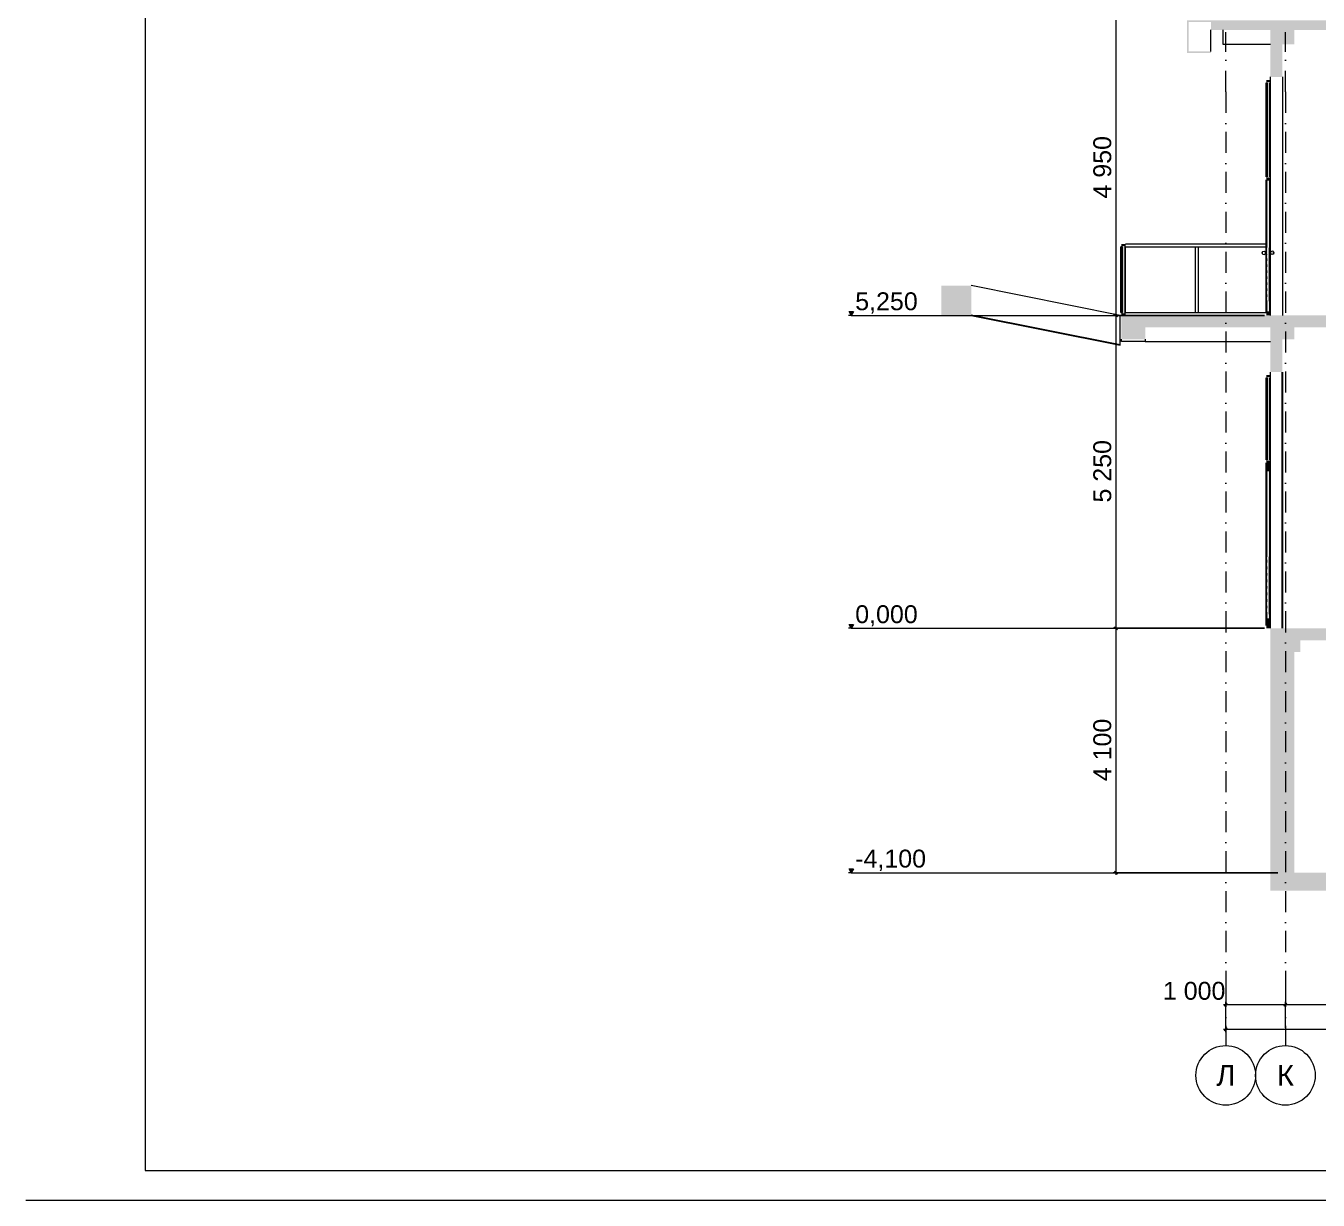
# Model space of a CAD drawing. Header units: millimetres. Extents: x 1499747 to 4341325, y -28481 to 441852.
# Drawn here: x 2426203 to 2447881, y -27675 to -7974 of the extents above; entities that cross this region are included whole.
import ezdxf
from ezdxf.xclip import XClip

# ---------------------------------------------------------------- set-up
doc = ezdxf.new("R2010")
doc.units = ezdxf.units.MM
doc.header["$MEASUREMENT"] = 0
doc.header["$XCLIPFRAME"] = 0
doc.linetypes.add('Штрихпунктирная', pattern=[670.2777624130249, 352.777767181396, -176.388883590699, 0, -141.11111164093])
for name, color, linetype, lineweight in [('2 Разрез_24_0_Ном._пера__7_Ном._пера__7', 7, 'Continuous', 18), ('2 Разрез_24_Витраж где быссейн_Ном._пера__1_Ном._пера__7', 7, 'Continuous', 18), ('2 Разрез_24_Витраж где быссейн_Ном._пера__7', 7, 'Continuous', 18), ('2 Разрез_24_Витражные окна_Ном._пера__1_Ном._пера__7', 7, 'Continuous', 18), ('2 Разрез_24_Витражные окна_Ном._пера__3_Ном._пера__30', 30, 'Continuous', 18), ('2 Разрез_24_Витражные окна_Ном._пера__7', 7, 'Continuous', 18), ('2 Разрез_24_Витражные окна_Ном._пера__92_Ном._пера__233', 233, 'Continuous', 18), ('2 Разрез_24_Выступы_Ном._пера__1_Ном._пера__7', 7, 'Continuous', 18), ('2 Разрез_24_Выступы_Ном._пера__7', 7, 'Continuous', 18), ('2 Разрез_24_Карниз над входом_Ном._пера__1_Ном._пера__7', 7, 'Continuous', 18), ('2 Разрез_24_Карниз над входом_Ном._пера__7', 7, 'Continuous', 18), ('2 Разрез_24_Конструктив - Балки_Ном._пера__10_Ном._пера__134', 134, 'Continuous', 18), ('2 Разрез_24_Конструктив - Балки_Ном._пера__7', 7, 'Continuous', 18), ('2 Разрез_24_Конструктив - Перекрытия_Ном._пера__7', 7, 'Continuous', 18), ('2 Разрез_24_Конструктив - Стены Ненесущие Газоблок_Ном._пера__7', 7, 'Continuous', 18), ('2 Разрез_24_Конструктив - Стены Ненесущие Газоблок_Ном._пера__87_Ном._пера__251', 251, 'Continuous', 18), ('2 Разрез_24_Конструктив - Стены Несущие_Ном._пера__7', 7, 'Continuous', 18), ('2 Разрез_24_Окна Archicad_Ном._пера__87_Ном._пера__251', 251, 'Continuous', 18), ('2 Разрез_24_Размер - ГКЛ перегородки_Ном._пера__1_Ном._пера__7', 7, 'Continuous', 18), ('2 Разрез_24_Размер - Общий_Ном._пера__1_Ном._пера__7', 7, 'Continuous', 18), ('2 Разрез_24_Элемент Модели - Оси_Ном._пера__2_Ном._пера__8', 8, 'Continuous', 18)]:
    doc.layers.add(name, color=color, linetype=linetype, lineweight=lineweight)
doc.layers.add('Чертеж и Рисунок', color=7, linetype='Continuous')
doc.styles.add('СГЕНЕРИР_СТИЛЬ_2', font='arial.ttf')

# ---------------------------------------------------------------- blocks, each defined once
blk = doc.blocks.new('Чертеж_2_24', base_point=(1362000, 29700.00000000029))
at = {"layer": '2 Разрез_24_Витраж где быссейн_Ном._пера__7', "linetype": 'Continuous'}
for points in [[(1338432.971755412, 16008.49188710696), (1338432.971755412, 15993.49188710696), (1338447.971755412, 15993.49188710696), (1338447.971755412, 16043.49188710696), (1338377.971755412, 16043.49188710696), (1338377.971755412, 15993.49188710696), (1338392.971755412, 15993.49188710696), (1338392.971755412, 16008.49188710696)], [(1338432.021755412, 16008.49188710696), (1338393.921755412, 16008.49188710696), (1338393.921755412, 14878.49188710696), (1338432.021755412, 14878.49188710696)], [(1338432.971755412, 14878.49188710696), (1338392.971755412, 14878.49188710696), (1338392.971755412, 14893.49188710696), (1338377.971755412, 14893.49188710696), (1338377.971755412, 14843.49188710696), (1338447.971755412, 14843.49188710696), (1338447.971755412, 14893.49188710696), (1338432.971755412, 14893.49188710696)]]:
    blk.add_hatch(color=256, dxfattribs=at).paths.add_polyline_path(points)
at = {"layer": '2 Разрез_24_Витражные окна_Ном._пера__7', "linetype": 'Continuous'}
for points in [[(1340807.968832811, 18793.49188695795), (1340807.968832811, 18743.49188710696), (1340822.968832662, 18743.49188710696), (1340822.968832662, 18758.49188695796), (1340862.96883296, 18758.49188695796), (1340862.96883296, 18743.49188710696), (1340877.968832811, 18743.49188710696), (1340877.968832811, 18793.49188695795)], [(1340862.018832811, 18758.49188710697), (1340823.918832811, 18758.49188710697), (1340823.918832811, 17153.49188710696), (1340862.018832811, 17153.49188710696)], [(1340807.968832811, 17118.49188710696), (1340822.968832662, 17118.49188710696), (1340822.968832662, 17133.49188695795), (1340823.918833407, 17133.49188695795), (1340823.918833407, 17143.491887554), (1340862.018832215, 17143.491887554), (1340862.018832215, 17133.49188695795), (1340862.96883296, 17133.49188695795), (1340862.96883296, 17118.49188710696), (1340877.968832811, 17118.49188710696), (1340877.968832811, 17168.49188695795), (1340862.96883296, 17168.49188695795), (1340862.96883296, 17153.49188710696), (1340822.968832662, 17153.49188710696), (1340822.968832662, 17168.49188695795), (1340807.968832811, 17168.49188695795)], [(1340862.018832811, 17143.49188710696), (1340823.918832811, 17143.49188710696), (1340823.918832811, 17118.49190349825), (1340862.018832811, 17118.49190349825)], [(1340813.918832581, 17118.49188691811), (1340813.918832581, 17103.49189694173), (1340863.918828972, 17103.49189694173), (1340863.918828972, 17118.49188691811), (1340862.968832914, 17118.49188691811), (1340862.968832914, 17123.49190965395), (1340862.018833132, 17123.49190965395), (1340862.018833132, 17118.4919033094), (1340823.918832605, 17118.4919033094), (1340823.918832605, 17123.49190965395), (1340822.968833567, 17123.49190965395), (1340822.968833567, 17118.49188691811)], [(1340839.918832811, 14913.49188859708), (1340839.918832811, 17103.49190349825), (1340823.918832811, 17103.49190349825), (1340823.918832811, 14913.49188859708)], [(1340868.918832811, 17098.49190349825), (1340868.918832811, 17118.49190349825), (1340863.918832811, 17118.49190349825), (1340863.918832811, 17098.49190349825)], [(1340807.968832811, 14843.49188710696), (1340877.968832811, 14843.49188710696), (1340877.968832811, 14893.49188695795), (1340862.96883296, 14893.49188695795), (1340862.96883296, 14878.49188710696), (1340822.968832662, 14878.49188710696), (1340822.968832662, 14893.49188695795), (1340807.968832811, 14893.49188695795)], [(1340813.918832811, 14893.49188204057), (1340863.918828937, 14893.49188204057), (1340863.918828937, 14913.49189539202), (1340813.918832811, 14913.49189539202)], [(1340862.018832811, 14878.49189157732), (1340862.018832811, 14893.49188859708), (1340823.918832811, 14893.49188859708), (1340823.918832811, 14878.49189157732)], [(1340807.971746366, 13843.49189440854), (1340807.971746366, 13793.49189455755), (1340822.971746217, 13793.49189455755), (1340822.971746217, 13808.49189440854), (1340862.971746515, 13808.49189440854), (1340862.971746515, 13793.49189455755), (1340877.971746366, 13793.49189455755), (1340877.971746366, 13843.49189440854)], [(1340862.021746366, 13808.49188630765), (1340823.921746365, 13808.49188630765), (1340823.921746365, 12403.49191627367), (1340862.021746366, 12403.49191627367)], [(1340807.971746366, 12418.49192302756), (1340807.971746366, 12368.49192317657), (1340822.971746217, 12368.49192317657), (1340822.971746217, 12383.49192302756), (1340862.971746515, 12383.49192302756), (1340862.971746515, 12368.49192317657), (1340877.971746366, 12368.49192317657), (1340877.971746366, 12418.49192302756), (1340862.971746515, 12418.49192302756), (1340862.971746515, 12403.49192317657), (1340822.971746217, 12403.49192317657), (1340822.971746217, 12418.49192302756)], [(1340863.921746365, 12348.49191100011), (1340863.921746365, 12368.49191100011), (1340813.921746365, 12368.49191100011), (1340813.921746365, 12348.49191100011)], [(1340862.021746366, 12383.4919349953), (1340823.921746365, 12383.4919349953), (1340823.921746365, 12368.49191100011), (1340862.021746366, 12368.49191100011)], [(1340868.921746365, 12323.49191100011), (1340868.921746365, 12368.49191100011), (1340863.921746365, 12368.49191100011), (1340863.921746365, 12323.49191100011)], [(1340863.921746365, 12228.49191100011), (1340863.921746365, 12348.49191100011), (1340813.921746365, 12348.49191100011), (1340813.921746365, 12228.49191100011)], [(1340839.921746365, 9763.491877187196), (1340839.921746365, 12228.49191100011), (1340823.921746365, 12228.49191100011), (1340823.921746365, 9763.491877187196)], [(1340863.921746365, 9763.491877187196), (1340813.921746365, 9763.491877187196), (1340813.921746365, 9643.491877187196), (1340863.921746365, 9643.491877187196)], [(1340807.971746366, 9643.49189440854), (1340807.971746366, 9593.491894557552), (1340877.971746366, 9593.491894557552), (1340877.971746366, 9643.49189440854), (1340862.971746515, 9643.49189440854), (1340862.971746515, 9628.491894557552), (1340822.971746217, 9628.491894557552), (1340822.971746217, 9643.49189440854)], [(1340862.021746366, 9628.491894915289), (1340862.021746366, 9643.491877187196), (1340823.921746365, 9643.491877187196), (1340823.921746365, 9628.491894915289)]]:
    blk.add_hatch(color=256, dxfattribs=at).paths.add_polyline_path(points)
at = {"layer": '2 Разрез_24_Выступы_Ном._пера__7', "linetype": 'Continuous'}
blk.add_hatch(color=256, dxfattribs=at).paths.add_polyline_path([(1339477.971751859, 19793.49190225012), (1339477.971751859, 19243.49186498126), (1339877.971754377, 19243.49186498126), (1339877.971754377, 19270.99189143164), (1339504.638403942, 19270.99189143164), (1339504.638403942, 19765.99187579974), (1339877.971754377, 19765.99187579974), (1339877.971754377, 19793.49190225012)])
at = {"layer": '2 Разрез_24_Карниз над входом_Ном._пера__7', "linetype": 'Continuous'}
blk.add_hatch(color=256, dxfattribs=at).paths.add_polyline_path([(1335857.962836988, 14843.49188710696), (1335857.962836988, 15343.49188710696), (1335357.962836988, 15343.49188710696), (1335357.962836988, 14843.49188710696)])
at = {"layer": '2 Разрез_24_Конструктив - Балки_Ном._пера__7', "linetype": 'Continuous'}
for points in [[(1340877.971687664, 19393.49189664371), (1341277.971754421, 19393.49189664371), (1341277.971754421, 19633.49187709337), (1340877.971687664, 19633.49187709337)], [(1338377.971755412, 14643.49188710696), (1338377.971755412, 14443.49188709214), (1338777.971755412, 14443.49188709305), (1338777.971755412, 14643.49188710696)], [(1340877.971687664, 14443.49188710494), (1341277.971753232, 14443.49188710494), (1341277.971753232, 14643.49188412588), (1340877.971687664, 14643.49188412588)], [(1340877.971687664, 9393.491887404973), (1340877.971687664, 9193.491887106964), (1341377.971818795, 9193.491887106964), (1341377.971818795, 9393.491887404973)]]:
    blk.add_hatch(color=256, dxfattribs=at).paths.add_polyline_path(points)
at = {"layer": '2 Разрез_24_Конструктив - Перекрытия_Ном._пера__7', "linetype": 'Continuous'}
for points in [[(1348602.97175541, 19793.49183973926), (1339877.975316193, 19793.49183973926), (1339877.975316193, 19633.49183760949), (1348602.97175541, 19633.49183760949)], [(1338377.971755412, 14643.49184538355), (1348602.971755411, 14643.49184538355), (1348602.971755411, 14843.49191169376), (1338377.971755412, 14843.49191169376)], [(1340877.971687664, 9393.491887486947), (1348602.971755411, 9393.491887486947), (1348602.971755411, 9593.491928356481), (1340877.971687664, 9593.491928356481)], [(1340877.971715277, 5193.491887106964), (1370227.97175541, 5193.491887106964), (1370227.97175541, 5493.491887106968), (1340877.971715277, 5493.491887106968)]]:
    blk.add_hatch(color=256, dxfattribs=at).paths.add_polyline_path(points)
at = {"layer": '2 Разрез_24_Конструктив - Стены Ненесущие Газоблок_Ном._пера__7', "linetype": 'Continuous'}
for points in [[(1340877.971695826, 19393.49190498838), (1340877.971695826, 18843.49186922555), (1341077.971364613, 18843.49186922555), (1341077.971290852, 19393.49190498838)], [(1340877.971720139, 14443.49190498838), (1340877.971720139, 13893.49186922555), (1341077.971692165, 13893.49186922555), (1341077.971692165, 14443.49190498838)]]:
    blk.add_hatch(color=256, dxfattribs=at).paths.add_polyline_path(points)
at = {"layer": '2 Разрез_24_Конструктив - Стены Несущие_Ном._пера__7', "linetype": 'Continuous'}
blk.add_hatch(color=256, dxfattribs=at).paths.add_polyline_path([(1340877.971687664, 9193.491860284848), (1340877.971687664, 5493.49191392908), (1341277.971824916, 5493.49191392908), (1341277.971824916, 9193.491860284848)])
at = {"layer": '2 Разрез_24_Размер - ГКЛ перегородки_Ном._пера__1_Ном._пера__7', "linetype": 'Continuous'}
for points in [[(1333844.864793516, 14843.49188710696), (1333881.114793516, 14905.99188710696), (1333808.614793516, 14905.99188710696)], [(1333844.864793516, 9593.491887106964), (1333881.114793516, 9655.991887106964), (1333808.614793516, 9655.991887106964)], [(1333844.864793516, 5493.491887106968), (1333881.114793516, 5555.991887106968), (1333808.614793516, 5555.991887106968)]]:
    blk.add_hatch(color=256, dxfattribs=at).paths.add_polyline_path(points)
at = {"layer": '2 Разрез_24_0_Ном._пера__7_Ном._пера__7', "linetype": 'Continuous', "flags": 128}
for points in [[(1320000, 59400.00000000056), (1320000, 1.455191522836685e-11)], [(1320000, 1.818989403545856e-11), (1404000, 1.818989403545856e-11)]]:
    blk.add_lwpolyline(points, dxfattribs=at)
blk.add_lwpolyline([(1322000, 58900.00000000056), (1322000, 500.0000000000218), (1403500, 500.0000000000218), (1403500, 58900.00000000056)], close=True, dxfattribs=at)
at = {"layer": '2 Разрез_24_Витраж где быссейн_Ном._пера__1_Ном._пера__7', "linetype": 'Continuous'}
for p, q in [((1338447.971755412, 16043.49188710696), (1339645.534002711, 16043.49188710696)), ((1339645.534002711, 16043.49188710696), (1340807.968832811, 16043.49188710696)), ((1338377.971755413, 15993.49188710696), (1338370.547234701, 15993.49188710696)), ((1338370.547234701, 14893.49188710696), (1338370.547234701, 15993.49188710696)), ((1338377.971755412, 14893.49188710696), (1338377.971755412, 15993.49188710696)), ((1338393.921755412, 15993.49188710696), (1338392.971755412, 15993.49188710696)), ((1338392.971755412, 15993.49188710696), (1338392.971755412, 14893.49188710696)), ((1338432.971755412, 15993.49188710696), (1338432.021755412, 15993.49188710696)), ((1338432.971755412, 15993.49188710696), (1338432.971755412, 14893.49188710696)), ((1338447.971755412, 15993.49188710696), (1339620.534006262, 15993.49188710696)), ((1338447.971755412, 14893.49188710696), (1338447.971755412, 15993.49188710696)), ((1339620.534006262, 15993.49188710696), (1339645.534002711, 15993.49188710696)), ((1339620.534006262, 14893.49188710696), (1339620.534006262, 15993.49188710696)), ((1339645.534002711, 15993.49188710696), (1339670.533999159, 15993.49188710696)), ((1339670.533999159, 15993.49188710696), (1340807.968832811, 15993.49188710696)), ((1339670.533999159, 14893.49188710696), (1339670.533999159, 15993.49188710696)), ((1338370.547234701, 14893.49188710696), (1338377.971755412, 14893.49188710696)), ((1338392.971755412, 14893.49188710696), (1338393.921755412, 14893.49188710696)), ((1338432.021755412, 14893.49188710696), (1338432.971755412, 14893.49188710696)), ((1338447.971755412, 14893.49188710696), (1339620.534006262, 14893.49188710696)), ((1339620.534006262, 14893.49188710696), (1339645.534002711, 14893.49188710696)), ((1339645.534002711, 14893.49188710696), (1339670.533999159, 14893.49188710696)), ((1339670.533999159, 14893.49188710696), (1340807.968832811, 14893.49188710696))]:
    blk.add_line(p, q, dxfattribs=at)
at = {"layer": '2 Разрез_24_Витражные окна_Ном._пера__1_Ном._пера__7', "linetype": 'Continuous'}
for p, q in [((1340807.968832811, 17168.49188710758), (1340807.968832811, 18743.49188710697)), ((1340822.968832811, 18743.49188710697), (1340822.968832811, 17168.49188710661)), ((1340862.968832811, 18743.49188710697), (1340862.968832811, 17168.49188710659)), ((1340877.968832811, 17168.49188710685), (1340877.968832811, 18743.49188710697)), ((1340807.968832811, 15920.49188859752), (1340807.968832811, 17118.49188710663)), ((1340813.918832811, 17103.49190349825), (1340813.918832811, 16922.06193052584)), ((1340863.918832811, 17098.49190349825), (1340863.918832811, 16935.85283313631)), ((1340868.918832811, 17098.49190349825), (1340868.918832811, 15920.49188859752)), ((1340877.968832811, 15908.49188859694), (1340877.968832811, 17118.49188710725)), ((1340813.918832811, 16860.08347730355), (1340813.918832811, 16821.34694403963)), ((1340813.918832811, 16759.36849081735), (1340813.918832811, 16720.63195755342)), ((1340813.918832811, 16658.65350433114), (1340813.918832811, 16619.91697106721)), ((1340813.918832811, 16557.93851784493), (1340813.918832811, 16519.20198458101)), ((1340813.918832811, 16457.22353135872), (1340813.918832811, 16418.4869980948)), ((1340813.918832811, 16356.50854487252), (1340813.918832811, 16317.77201160859)), ((1340813.918832811, 16255.79355838631), (1340813.918832811, 16217.05702512238)), ((1340813.918832811, 16155.0785719001), (1340813.918832811, 16116.34203863618)), ((1340737.205629376, 15893.49188859708), (1340740.134561564, 15900.56295640895)), ((1340740.134561564, 15886.42082078522), (1340737.205629376, 15893.49188859708)), ((1340740.134561564, 15900.56295640895), (1340746.643594154, 15903.25908598561)), ((1340746.643594153, 15883.7246912089), (1340740.134561564, 15886.42082078522)), ((1340746.643594154, 15909.75879128266), (1340748.693847534, 15914.71687387387)), ((1340746.643594154, 15904.99432579495), (1340746.643594154, 15909.75879128266)), ((1340746.643594154, 15893.49188859708), (1340746.643594154, 15904.99432579495)), ((1340746.643594154, 15881.98945139921), (1340746.643594154, 15893.49188859708)), ((1340746.643594154, 15877.22498591151), (1340746.643594154, 15881.98945139921)), ((1340746.643594154, 15877.22498591151), (1340748.693847534, 15872.26690332029)), ((1340748.693847534, 15914.71687387387), (1340773.841561686, 15923.25112578781)), ((1340748.693847534, 15872.26690332029), (1340773.841561686, 15863.73265140635)), ((1340773.841561686, 15923.25112578781), (1340795.918832811, 15908.49188859708)), ((1340773.841561686, 15863.73265140635), (1340795.918832811, 15878.49188859708)), ((1340795.938832811, 15904.09849031488), (1340795.938832811, 15908.49188859708)), ((1340795.938832811, 15908.49188859708), (1340803.818832811, 15908.49188859708)), ((1340795.938832811, 15893.49188859708), (1340795.938832811, 15904.09849031488)), ((1340795.938832811, 15882.88528687928), (1340795.938832811, 15893.49188859708)), ((1340795.938832811, 15878.49188859708), (1340795.938832811, 15882.88528687928)), ((1340795.938832811, 15878.49188859708), (1340803.818832811, 15878.49188859708)), ((1340803.918832811, 15912.58377168912), (1340803.918832811, 15920.49188859708)), ((1340803.918832811, 15893.49188859708), (1340803.918832811, 15912.58377168912)), ((1340803.918832811, 15874.40000550505), (1340803.918832811, 15893.49188859708)), ((1340803.918832811, 15866.49188859708), (1340803.918832811, 15874.40000550505)), ((1340804.018832811, 15920.49188859708), (1340813.918832811, 15920.49188859708)), ((1340804.018832811, 15866.49188859708), (1340813.918832811, 15866.49188859708)), ((1340807.968832811, 14893.49188710696), (1340807.968832811, 15866.49188859663)), ((1340813.918832811, 16032.99739091756), (1340813.918832811, 15983.98640117778)), ((1340813.918832811, 15893.49188859708), (1340813.918832811, 15912.58377168912)), ((1340813.918832811, 15874.40000550505), (1340813.918832811, 15893.49188859708)), ((1340813.918832811, 15866.49188859708), (1340813.918832811, 15874.40000550505)), ((1340813.918832811, 15866.49188859663), (1340813.918832811, 15861.90522019523)), ((1340863.918832811, 16039.12376463503), (1340863.918832811, 15977.86002746031)), ((1340873.818832811, 15920.49188859708), (1340863.918832811, 15920.49188859708)), ((1340873.818832811, 15866.49188859708), (1340863.918832811, 15866.49188859708)), ((1340868.918832811, 15866.4918885971), (1340868.918832811, 14893.49188859708)), ((1340873.918832811, 15912.58377168912), (1340873.918832811, 15920.49188859708)), ((1340873.918832811, 15893.49188859708), (1340873.918832811, 15912.58377168912)), ((1340873.918832811, 15874.40000550505), (1340873.918832811, 15893.49188859708)), ((1340873.918832811, 15866.49188859708), (1340873.918832811, 15874.40000550505)), ((1340881.898832811, 15908.49188859708), (1340874.018832811, 15908.49188859708)), ((1340881.898832811, 15878.49188859708), (1340874.018832811, 15878.49188859708)), ((1340877.968832811, 14893.49188710696), (1340877.968832811, 15878.49188859811)), ((1340881.898832811, 15904.09849031488), (1340881.898832811, 15908.49188859708)), ((1340881.898832811, 15893.49188859708), (1340881.898832811, 15904.09849031488)), ((1340881.898832811, 15882.88528687928), (1340881.898832811, 15893.49188859708)), ((1340881.898832811, 15878.49188859708), (1340881.898832811, 15882.88528687928)), ((1340903.996103936, 15923.25112578781), (1340881.918832811, 15908.49188859708)), ((1340903.996103936, 15863.73265140635), (1340881.918832811, 15878.49188859708)), ((1340929.143818088, 15914.71687387387), (1340903.996103936, 15923.25112578781)), ((1340929.143818088, 15872.26690332029), (1340903.996103936, 15863.73265140635)), ((1340931.194071468, 15909.75879128266), (1340929.143818088, 15914.71687387387)), ((1340931.194071468, 15877.22498591151), (1340929.143818088, 15872.26690332029)), ((1340931.194071468, 15904.99432579495), (1340931.194071468, 15909.75879128266)), ((1340931.194071468, 15893.49188859708), (1340931.194071468, 15904.99432579495)), ((1340937.703104059, 15900.56295640895), (1340931.194071468, 15903.25908598599)), ((1340931.194071468, 15881.98945139921), (1340931.194071468, 15893.49188859708)), ((1340931.194071469, 15883.72469120885), (1340937.703104059, 15886.42082078522)), ((1340931.194071468, 15877.22498591151), (1340931.194071468, 15881.98945139921)), ((1340940.632036247, 15893.49188859708), (1340937.703104059, 15900.56295640895)), ((1340937.703104059, 15886.42082078522), (1340940.632036247, 15893.49188859708)), ((1340813.918832811, 15799.92676697295), (1340813.918832811, 15761.19023370903)), ((1340813.918832811, 15699.21178048674), (1340813.918832811, 15660.47524722282)), ((1340813.918832811, 15598.49679400054), (1340813.918832811, 15559.76026073661)), ((1340813.918832811, 15497.78180751433), (1340813.918832811, 15459.0452742504)), ((1340813.918832811, 15397.06682102812), (1340813.918832811, 15358.33028776419)), ((1340813.918832811, 15296.35183454191), (1340813.918832811, 15257.61530127799)), ((1340813.918832811, 15195.6368480557), (1340813.918832811, 15156.90031479178)), ((1340813.918832811, 15094.9218615695), (1340813.918832811, 14913.49188859708)), ((1340863.918832811, 15081.13095895902), (1340863.918832811, 14913.49188859717)), ((1340807.971746365, 12418.4919231769), (1340807.971746365, 13793.49189455755)), ((1340822.971746365, 13793.49189455755), (1340822.971746365, 12418.4919231766)), ((1340862.971746365, 13793.49189455755), (1340862.971746365, 12418.49192317658)), ((1340877.971746365, 12418.49192317633), (1340877.971746365, 13793.49189455755)), ((1340807.971746365, 9643.491894557552), (1340807.971746365, 12368.49192317663)), ((1340877.971746365, 9643.491894557552), (1340877.971746365, 12368.49192317653)), ((1340813.921746365, 12228.49191100011), (1340813.921746365, 10793.94299591597)), ((1340863.921746365, 12228.49191100011), (1340863.921746365, 12159.77098304313)), ((1340868.921746365, 12323.49191100011), (1340868.921746365, 9643.491877187196)), ((1340863.921746365, 11198.04079227133), (1340863.921746365, 10793.94299591597)), ((1340813.921746365, 10740.50222301292), (1340813.921746365, 10698.30951740424)), ((1340813.921746365, 10630.80118843035), (1340813.921746365, 10588.60848282167)), ((1340813.921746365, 10521.10015384777), (1340813.921746365, 10478.9074482391)), ((1340813.921746365, 10411.39911926521), (1340813.921746365, 10369.20641365652)), ((1340813.921746365, 10301.69808468263), (1340813.921746365, 10259.50537907395)), ((1340813.921746365, 10191.99705010006), (1340813.921746365, 10149.80434449137)), ((1340813.921746365, 10082.29601551749), (1340813.921746365, 10040.10330990881)), ((1340813.921746365, 9972.594980934915), (1340813.921746365, 9930.402275326229)), ((1340813.921746365, 9862.893946352342), (1340813.921746365, 9763.491877187196)), ((1340863.921746365, 9832.212805144172), (1340863.921746365, 9763.491877187196))]:
    blk.add_line(p, q, dxfattribs=at)
at = {"layer": '2 Разрез_24_Витражные окна_Ном._пера__3_Ном._пера__30', "linetype": 'Continuous'}
for p, q in [((1340863.921746365, 12159.77098304313), (1340863.921746365, 11198.04079227133)), ((1340813.921746365, 12129.08984183496), (1340813.921746365, 12061.58151286107)), ((1340813.921746365, 12019.38880725239), (1340813.921746365, 11951.8804782785)), ((1340813.921746365, 11909.68777266981), (1340813.921746365, 11842.17944369592)), ((1340813.921746365, 11799.98673808724), (1340813.921746365, 11732.47840911335)), ((1340813.921746365, 11690.28570350467), (1340813.921746365, 11622.77737453078)), ((1340813.921746365, 11580.5846689221), (1340813.921746365, 11513.07633994821)), ((1340813.921746365, 11470.88363433953), (1340813.921746365, 11403.37530536563)), ((1340813.921746365, 11361.18259975695), (1340813.921746365, 11293.67427078306)), ((1340813.921746365, 11251.48156517438), (1340813.921746365, 11198.04079227134)), ((1340813.921746365, 10740.50222301292), (1340813.921746365, 10793.94299591597)), ((1340813.921746365, 10630.80118843035), (1340813.921746365, 10698.30951740424)), ((1340863.921746365, 9832.212805144172), (1340863.921746365, 10793.94299591597)), ((1340813.921746365, 10521.10015384777), (1340813.921746365, 10588.60848282167)), ((1340813.921746365, 10411.39911926521), (1340813.921746365, 10478.9074482391)), ((1340813.921746365, 10301.69808468263), (1340813.921746365, 10369.20641365652)), ((1340813.921746365, 10191.99705010006), (1340813.921746365, 10259.50537907395)), ((1340813.921746365, 10082.29601551749), (1340813.921746365, 10149.80434449137)), ((1340813.921746365, 9972.594980934915), (1340813.921746365, 10040.10330990881)), ((1340813.921746365, 9862.893946352342), (1340813.921746365, 9930.402275326229))]:
    blk.add_line(p, q, dxfattribs=at)
at = {"layer": '2 Разрез_24_Витражные окна_Ном._пера__92_Ном._пера__233', "linetype": 'Continuous'}
for p, q in [((1340813.918832811, 16922.06193052584), (1340813.918832811, 16860.08347730355)), ((1340863.918832811, 16935.85283313631), (1340863.918832811, 16039.12376463503)), ((1340813.918832811, 16821.34694403963), (1340813.918832811, 16759.36849081735)), ((1340813.918832811, 16720.63195755342), (1340813.918832811, 16658.65350433114)), ((1340813.918832811, 16619.91697106721), (1340813.918832811, 16557.93851784493)), ((1340813.918832811, 16519.20198458101), (1340813.918832811, 16457.22353135872)), ((1340813.918832811, 16418.4869980948), (1340813.918832811, 16356.50854487252)), ((1340813.918832811, 16317.77201160859), (1340813.918832811, 16255.79355838631)), ((1340813.918832811, 16217.05702512238), (1340813.918832811, 16155.0785719001)), ((1340813.918832811, 16116.34203863618), (1340813.918832811, 16070.47034926995)), ((1340813.918832811, 16070.47034926995), (1340813.918832811, 16032.99739091756)), ((1340813.918832811, 15946.51344282538), (1340813.918832811, 15983.98640117778)), ((1340813.918832811, 15900.64175345916), (1340813.918832811, 15946.51344282538)), ((1340813.918832811, 15799.92676697295), (1340813.918832811, 15861.90522019523)), ((1340863.918832811, 15081.13095895902), (1340863.918832811, 15977.86002746031)), ((1340813.918832811, 15699.21178048674), (1340813.918832811, 15761.19023370902)), ((1340813.918832811, 15598.49679400054), (1340813.918832811, 15660.47524722282)), ((1340813.918832811, 15497.78180751433), (1340813.918832811, 15559.76026073661)), ((1340813.918832811, 15397.06682102812), (1340813.918832811, 15459.0452742504)), ((1340813.918832811, 15296.35183454191), (1340813.918832811, 15358.33028776419)), ((1340813.918832811, 15195.6368480557), (1340813.918832811, 15257.61530127799)), ((1340813.918832811, 15094.9218615695), (1340813.918832811, 15156.90031479178))]:
    blk.add_line(p, q, dxfattribs=at)
at = {"layer": '2 Разрез_24_Выступы_Ном._пера__1_Ном._пера__7', "linetype": 'Continuous'}
blk.add_line((1339877.971755417, 19270.99188047351), (1339877.971755417, 19633.49188710697), dxfattribs=at)
at = {"layer": '2 Разрез_24_Карниз над входом_Ном._пера__1_Ном._пера__7', "linetype": 'Continuous'}
for p, q in [((1338357.962836988, 14843.49188710696), (1335857.962836988, 15343.49188710696)), ((1338357.962836988, 14348.88699428847), (1335857.962836988, 14848.88699428846)), ((1335857.962836988, 14843.49188710696), (1338357.962836988, 14343.49188710696)), ((1338357.962836988, 14348.88699428847), (1338357.962836988, 14843.49188710696)), ((1338357.962836988, 14343.49188710696), (1338357.962836988, 14348.88699428847))]:
    blk.add_line(p, q, dxfattribs=at)
at = {"layer": '2 Разрез_24_Конструктив - Балки_Ном._пера__10_Ном._пера__134', "linetype": 'Continuous'}
for p, q in [((1340077.971755417, 19633.49188710697), (1340077.971755417, 19393.49188710697)), ((1340077.971755417, 19393.49188710697), (1340877.971687664, 19393.49188710697)), ((1338377.971755412, 14403.49188710696), (1338377.971755412, 14443.49188709215)), ((1338777.971755412, 14403.49188710696), (1338377.971755412, 14403.49188710696)), ((1338777.971755412, 14443.49188709304), (1338777.971755412, 14403.49188710696)), ((1338777.971755412, 14403.49188710696), (1340877.971687664, 14403.49188710696))]:
    blk.add_line(p, q, dxfattribs=at)
at = {"layer": '2 Разрез_24_Конструктив - Стены Ненесущие Газоблок_Ном._пера__87_Ном._пера__251', "linetype": 'Continuous'}
for p, q in [((1340877.971687599, 18793.49188710696), (1340877.971687599, 18843.49186448175)), ((1341077.971687599, 18843.49188710694), (1341077.971687599, 14843.49188710696)), ((1340877.971687599, 13843.49175743517), (1340877.971687599, 13893.49179762194)), ((1340879.471687679, 9593.491887106964), (1340879.471687679, 13893.49188710698)), ((1341076.471687679, 9593.491887106964), (1341076.471687679, 13893.49188710698)), ((1341077.971687599, 13893.49188710698), (1341077.971687599, 9593.491887106964))]:
    blk.add_line(p, q, dxfattribs=at)
at = {"layer": '2 Разрез_24_Окна Archicad_Ном._пера__87_Ном._пера__251', "linetype": 'Continuous'}
for p, q in [((1340878.664443804, 15908.49188859694), (1340878.664443804, 18843.49188710696)), ((1341077.278905914, 18843.49188710696), (1341077.278905914, 14843.49188710696)), ((1340878.664443804, 14843.49188710696), (1340878.664443804, 15878.49188859811))]:
    blk.add_line(p, q, dxfattribs=at)
at = {"layer": '2 Разрез_24_Размер - ГКЛ перегородки_Ном._пера__1_Ном._пера__7', "linetype": 'Continuous'}
for p, q in [((1333844.864793516, 14843.49188710696), (1333797.989793516, 14843.49188710696)), ((1333844.864793516, 14843.49188710696), (1333808.614793516, 14905.99188710696)), ((1333808.614793516, 14905.99188710696), (1333881.114793516, 14905.99188710696)), ((1333881.114793516, 14905.99188710696), (1333844.864793516, 14843.49188710696)), ((1333844.864793516, 14843.49188710696), (1340777.968832811, 14843.49188710696)), ((1333844.864793516, 9593.491887106964), (1333797.989793516, 9593.491887106964)), ((1333844.864793516, 9593.491887106964), (1333808.614793516, 9655.991887106964)), ((1333808.614793516, 9655.991887106964), (1333881.114793516, 9655.991887106964)), ((1333881.114793516, 9655.991887106964), (1333844.864793516, 9593.491887106964)), ((1333844.864793516, 9593.491887106964), (1340777.971687691, 9593.491887106964)), ((1333844.864793516, 5493.491887106968), (1333797.989793516, 5493.491887106968)), ((1333844.864793516, 5493.491887106968), (1333808.614793516, 5555.991887106968)), ((1333808.614793516, 5555.991887106968), (1333881.114793516, 5555.991887106968)), ((1333881.114793516, 5555.991887106968), (1333844.864793516, 5493.491887106968)), ((1333844.864793516, 5493.491887106968), (1341002.971877133, 5493.491887106968)), ((1340090.471755416, 3279.994711932213), (1340127.971755416, 3279.994711932213)), ((1340152.971755416, 3304.994711932217), (1340102.971755416, 3254.994711932217)), ((1340127.971755416, 2893.491887106964), (1340127.971755416, 3326.869711932213)), ((1340127.971755416, 3279.994711932213), (1341127.971755416, 3279.994711932213)), ((1341152.971755416, 3304.994711932217), (1341102.971755416, 3254.994711932217)), ((1341152.971755416, 3304.994711932217), (1341102.971755416, 3254.994711932217)), ((1341127.971755416, 2893.491887106964), (1341127.971755416, 3326.869711932213)), ((1341127.971755416, 2893.491887106964), (1341127.971755416, 3326.869711932213)), ((1341127.971755416, 3279.994711932213), (1345627.971755416, 3279.994711932213)), ((1340090.471755416, 2867.354639373687), (1340127.971755416, 2867.354639373687)), ((1340152.971755416, 2892.354639373687), (1340102.971755416, 2842.354639373683)), ((1340127.971755416, 2820.479639373687), (1340127.971755416, 2914.229639373687)), ((1340127.971755416, 2867.354639373687), (1370027.971755416, 2867.354639373687))]:
    blk.add_line(p, q, dxfattribs=at)
at = {"layer": '2 Разрез_24_Размер - Общий_Ном._пера__1_Ном._пера__7', "linetype": 'Continuous'}
for p, q in [((1338288.278256194, 14843.49188710696), (1338288.278256194, 19793.49188710696)), ((1340777.968832811, 14843.49188710696), (1338241.403256194, 14843.49188710696)), ((1340777.968832811, 14843.49188710696), (1338241.403256194, 14843.49188710696)), ((1338263.278256194, 14868.49188710697), (1338313.278256194, 14818.49188710696)), ((1338263.278256194, 14868.49188710697), (1338313.278256194, 14818.49188710696)), ((1338288.278256194, 9593.491887106964), (1338288.278256194, 14843.49188710696)), ((1340777.971687691, 9593.491887106964), (1338241.403256194, 9593.491887106964)), ((1340777.971687691, 9593.491887106964), (1338241.403256194, 9593.491887106964)), ((1338263.278256194, 9618.491887106968), (1338313.278256194, 9568.491887106968)), ((1338263.278256194, 9618.491887106968), (1338313.278256194, 9568.491887106968)), ((1338288.278256194, 5493.491887106964), (1338288.278256194, 9593.491887106964)), ((1341002.971877133, 5493.491887106964), (1338241.403256194, 5493.491887106964)), ((1338263.278256194, 5518.491887106964), (1338313.278256194, 5468.49188710696)), ((1338288.278256194, 5455.991887106964), (1338288.278256194, 5493.491887106964))]:
    blk.add_line(p, q, dxfattribs=at)
at = {"layer": '2 Разрез_24_Элемент Модели - Оси_Ном._пера__2_Ном._пера__8', "linetype": 'Штрихпунктирная'}
for p, q in [((1340127.971755416, 18593.49188710696), (1340127.971755416, 19593.49188710696)), ((1341127.971755416, 18593.49188710696), (1341127.971755416, 19593.49188710696)), ((1340127.971755416, 18593.49188710696), (1340127.971755416, 3593.491887106964)), ((1341127.971755416, 18593.49188710696), (1341127.971755416, 3593.491887106964)), ((1340127.971755416, 3593.491887106964), (1340127.971755416, 2593.491887106964)), ((1341127.971755416, 3593.491887106964), (1341127.971755416, 2593.491887106964))]:
    blk.add_line(p, q, dxfattribs=at)
at = {"layer": '2 Разрез_24_Элемент Модели - Оси_Ном._пера__2_Ном._пера__8', "linetype": 'Continuous'}
for p, q in [((1340127.971755416, 3593.491887106964), (1340128.021755416, 3593.491887106964)), ((1340127.971755416, 3593.491887106964), (1340128.021755416, 3593.491887106964)), ((1341127.971755416, 3593.491887106964), (1341128.021755416, 3593.491887106964)), ((1341127.971755416, 3593.491887106964), (1341128.021755416, 3593.491887106964))]:
    blk.add_line(p, q, dxfattribs=at)
for centre in [(1340127.971755416, 2093.491887106964), (1341127.971755416, 2093.491887106964)]:
    blk.add_circle(centre, 500, dxfattribs=at)
at = {"layer": '2 Разрез_24_Размер - ГКЛ перегородки_Ном._пера__1_Ном._пера__7', "linetype": 'Continuous', "char_height": 300.0000000000001, "attachment_point": 7, "style": 'СГЕНЕРИР_СТИЛЬ_2'}
for s, insert in [('\\A1;{\\pql;\\fArial|b0|i0|c204|p0;\\W1.000000;5,250}', (1333912.364801252, 14874.57622139505)), ('\\A1;{\\pql;\\fArial|b0|i0|c204|p0;\\W1.000000;0,000}', (1333912.364801252, 9624.576221395046)), ('\\A1;{\\pql;\\fArial|b0|i0|c204|p0;\\W1.000000;-4,100}', (1333912.36480232, 5524.576221395047)), ('\\A1;{\\pql;\\fArial|b0|i0|c204|p0;\\W1.000000;1\xa0000}', (1339073.395783443, 3357.815655151242))]:
    blk.add_mtext(s, dxfattribs=dict(at, insert=insert))
at = {"layer": '2 Разрез_24_Размер - Общий_Ном._пера__1_Ном._пера__7', "linetype": 'Continuous', "char_height": 300.0000000000001, "attachment_point": 7, "rotation": 90, "style": 'СГЕНЕРИР_СТИЛЬ_2'}
for s, insert in [('\\A1;{\\pql;\\fArial|b0|i0|c204|p0;\\W1.000000;4\xa0950}', (1338210.457312976, 16803.70392286975)), ('\\A1;{\\pql;\\fArial|b0|i0|c204|p0;\\W1.000000;5\xa0250}', (1338210.457312976, 11703.70392286975)), ('\\A1;{\\pql;\\fArial|b0|i0|c204|p0;\\W1.000000;4\xa0100}', (1338210.457312976, 7028.70392286975))]:
    blk.add_mtext(s, dxfattribs=dict(at, insert=insert))
at = {"layer": '2 Разрез_24_Элемент Модели - Оси_Ном._пера__2_Ном._пера__8', "linetype": 'Continuous', "char_height": 350.0000000000001, "attachment_point": 1, "style": 'СГЕНЕРИР_СТИЛЬ_2'}
for s, insert in [('\\A1;{\\pql;\\fArial|b0|i0|c204|p0;\\W1.000000;Л}', (1339970.471255416, 2268.491897216103)), ('\\A1;{\\pql;\\fArial|b0|i0|c204|p0;\\W1.000000;К}', (1340988.166755416, 2268.491897216103))]:
    blk.add_mtext(s, dxfattribs=dict(at, insert=insert))

msp = doc.modelspace()

# ---------------------------------------------------------------- block references
at = {"layer": 'Чертеж и Рисунок', "linetype": 'Continuous'}
ref = msp.add_blockref('Чертеж_2_24', (2468202.858237456, 2025.388874744327), dxfattribs=at)
XClip(ref).set_block_clipping_path([(1320000, 1.818989403545856e-11), (1404000, 59400.00000000056)])

doc.saveas('drawing.dxf')
